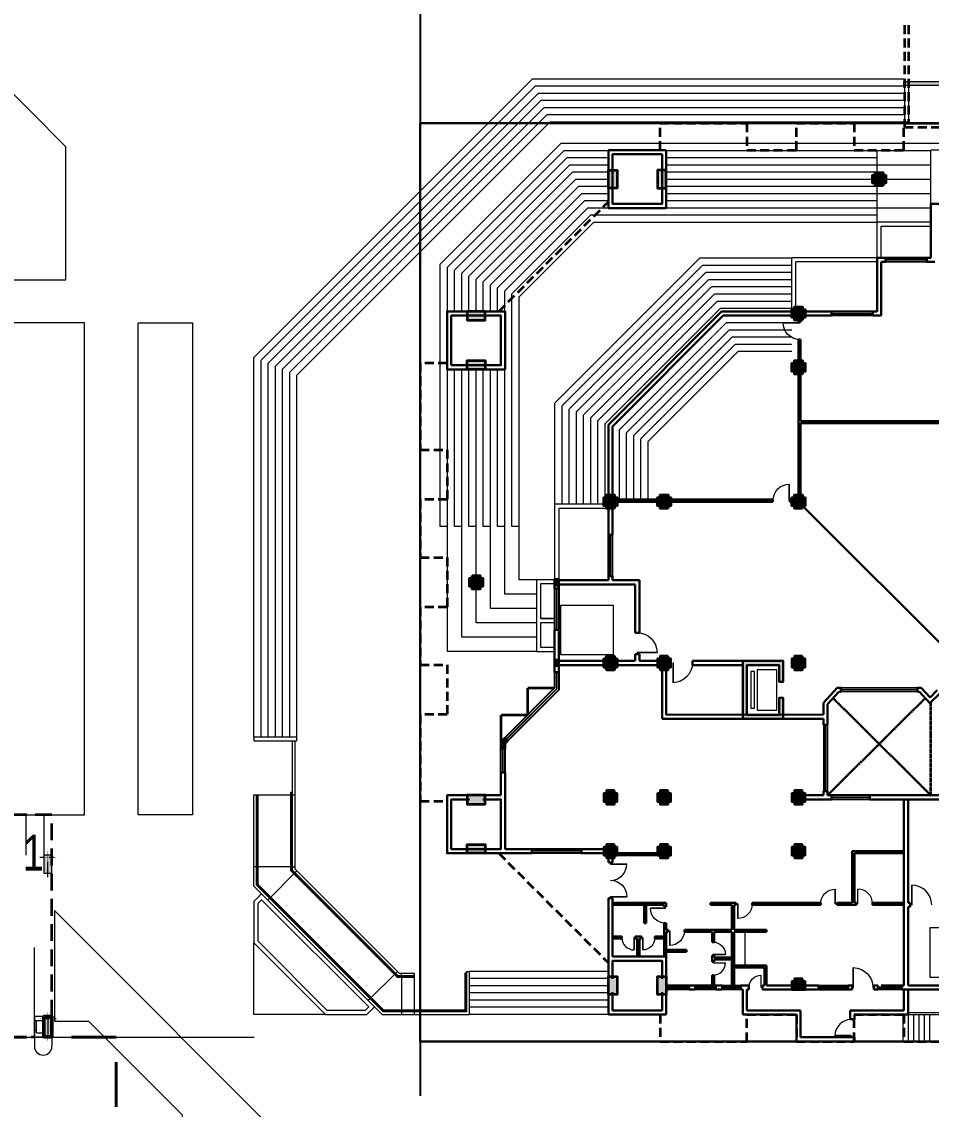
# Model space of a CAD drawing. Header units: inches. Extents: x 5542223 to 12533222, y 497239 to 5189502.
# Drawn here: x 6979341 to 7030110, y 2050837 to 2111526 of the extents above; entities that cross this region are included whole.
import ezdxf

# ---------------------------------------------------------------- set-up
doc = ezdxf.new("R2010")
doc.units = ezdxf.units.IN
doc.header["$MEASUREMENT"] = 0
for name, pattern in [('CENTER2', [1.125, 0.75, -0.125, 0.125, -0.125]), ('DASHDOT', [1, 0.5, -0.25, 0, -0.25]), ('DASHED2', [0.375, 0.25, -0.125]), ('HIDDEN2', [0.1875, 0.125, -0.0625]), ('HIDDENX2', [0.75, 0.5, -0.25])]:
    doc.linetypes.add(name, pattern=pattern)
doc.layers.get('0').update_dxf_attribs({"color": 1})
for name, color, linetype, lineweight in [('Area_parking', 7, 'DASHDOT', 40), ('BlockLib', 7, 'Continuous', 30), ('col-fill', 7, 'Continuous', 9), ('Column', 7, 'Continuous', 35), ('DOOR', 7, 'Continuous', 9), ('ele1', 7, 'DASHED2', 13), ('ELEV', 253, 'Continuous', 25), ('Elevation5', 7, 'Continuous', 25), ('GH phase i', 7, 'Continuous', 9), ('Glass', 251, 'Continuous', 20), ('lift-car', 7, 'Continuous', 18), ('parking', 7, 'Continuous', 13), ('PARKING NO TXT', 7, 'Continuous', 9), ('Phase-I', 253, 'Continuous', 13), ('Projection1', 8, 'HIDDENX2', 35), ('Railling', 7, 'Continuous', 20), ('Ramp', 7, 'Continuous', 13), ('Road', 7, 'Continuous', 15), ('S_COL', 7, 'Continuous', 9), ('S_GRID', 7, 'CENTER2', 9), ('S_Projection', 8, 'HIDDEN2', 35), ('S_WALL', 7, 'Continuous', 15), ('S_WinCill', 7, 'Continuous', 13), ('SchLandscape', 7, 'Continuous', 13), ('sec', 7, 'Continuous', 18), ('STAIR', 253, 'Continuous', 5), ('Stair_Projection', 7, 'HIDDEN2', 18), ('WALL', 7, 'Continuous', 30), ('wall-finish-', 251, 'Continuous', 9)]:
    doc.layers.add(name, color=color, linetype=linetype, lineweight=lineweight)
doc.layers.add('SiteGrid2', color=4, linetype='Continuous')
doc.styles.add('Parking_txt', font='arial.ttf', dxfattribs={"width": 0.75})

# ---------------------------------------------------------------- blocks, each defined once
blk = doc.blocks.new('COL450X1000')
at = {"layer": 'S_COL', "ltscale": 15}
blk.add_hatch(color=256, dxfattribs=at).paths.add_polyline_path([(225, 885), (-225, 885), (-225, -115), (225, -115)])
blk.add_lwpolyline([(225, 885), (-225, 885), (-225, -115), (225, -115)], close=True, dxfattribs=at)
at = {"layer": 'S_GRID', "color": 6, "ltscale": 0.1}
for p, q in [((0, 1115), (0, -345)), ((-455, 0), (455, 0))]:
    blk.add_line(p, q, dxfattribs=at)
blk = doc.blocks.new('Col1130x450')
at = {"layer": 'S_COL', "ltscale": 15}
blk.add_hatch(color=256, dxfattribs=at).paths.add_polyline_path([(-1015, 225), (115, 225), (115, -225), (-1015, -225)])
at = {"layer": 'S_COL', "color": 0, "lineweight": 50, "ltscale": 15}
blk.add_lwpolyline([(-1015, 225), (115, 225), (115, -225), (-1015, -225)], close=True, dxfattribs=at)
at = {"layer": 'S_GRID', "color": 6, "ltscale": 0.1}
for p, q in [((345, 0), (-1245, 0)), ((0, 455), (0, -455))]:
    blk.add_line(p, q, dxfattribs=at)
blk = doc.blocks.new('ACA_SLLS')
at = {"layer": 'S_Projection', "ltscale": 7500}
for p, q in [((42825, 2312), (39750, 2312)), ((42825, -8938), (42825, 2312)), ((16350, -10068), (41850, -10068))]:
    blk.add_line(p, q, dxfattribs=at)
at = {"layer": 'S_WALL', "ltscale": 0.5}
blk.add_line((42825, -8938), (41850, -8938), dxfattribs=at)
at = {"layer": 'S_WALL'}
for p, q in [((41850, -8938), (41850, -9168)), ((42825, -8938), (42825, -9723)), ((42375, -9168), (41850, -9168)), ((42375, -9838), (42375, -9168)), ((41850, -9723), (41850, -10068)), ((41850, -10068), (42825, -10068)), ((41965, -9838), (41965, -9723)), ((41965, -9838), (42375, -9838)), ((42825, -9723), (42825, -10068))]:
    blk.add_line(p, q, dxfattribs=at)
at = {"layer": 'S_WALL', "ltscale": 15}
blk.add_line((41965, -9723), (41850, -9723), dxfattribs=at)
at = {"layer": 'S_WinCill', "ltscale": 15}
for p, q in [((41850, -9168), (41850, -9723)), ((41965, -9723), (41965, -9168)), ((42825, -9168), (42825, -9723))]:
    blk.add_line(p, q, dxfattribs=at)
at = {"layer": 'S_COL', "rotation": 180}
blk.add_blockref('COL450X1000', (42600, -53), dxfattribs=at)
at = {"layer": 'S_COL', "ltscale": 15, "rotation": 90}
blk.add_blockref('Col1130x450', (42600, -9053), dxfattribs=at)
blk = doc.blocks.new('Door')
for p, q in [((0, 0.458), (0, 0.444)), ((0, 0.458), (0.917, 0.458)), ((0, 0.444), (0.917, 0.444))]:
    blk.add_line(p, q)
blk.add_arc((0, 0.458), 0.917, 270, 360)
blk = doc.blocks.new('Doorr')
for p, q in [((0, -0.458), (0, -0.444)), ((0, -0.444), (0.917, -0.444)), ((0, -0.458), (0.917, -0.458))]:
    blk.add_line(p, q)
blk.add_arc((0, -0.458), 0.917, 0, 90)
blk = doc.blocks.new('ACA_LIB')
at = {"layer": 'col-fill', "linetype": 'Continuous', "ltscale": 1.5}
for points in [[(19785, 47115), (20275, 47115), (20275, 46115), (19785, 46115)], [(23015, 47115), (22525, 47115), (22525, 46115), (23015, 46115)], [(11900, 39230), (11900, 38740), (12900, 38740), (12900, 39230)], [(11900, 36000), (11900, 36490), (12900, 36490), (12900, 36000)], [(11900, 12230), (11900, 11740), (12900, 11740), (12900, 12230)], [(11900, 9000), (11900, 9490), (12900, 9490), (12900, 9000)], [(20275, 1115), (19785, 1115), (19785, 2115), (20275, 2115)], [(23015, 1115), (22525, 1115), (22525, 2115), (23015, 2115)]]:
    blk.add_hatch(color=256, dxfattribs=at).paths.add_polyline_path(points)
at = {"layer": 'col-fill', "ltscale": 1.5}
h = blk.add_hatch(color=256, dxfattribs=at)
h.paths.add_polyline_path([(34675, 46240), (35125, 46240), (35125, 46390), (34900, 46615), (34675, 46390)])
h.paths.add_polyline_path([(34525, 46390), (34675, 46390), (34900, 46615), (34675, 46840), (34525, 46840)])
h.paths.add_polyline_path([(34900, 46615), (35125, 46390), (35275, 46390), (35275, 46840), (35125, 46840)])
h.paths.add_polyline_path([(34675, 46840), (34900, 46615), (35125, 46840), (35125, 46990), (34675, 46990)])
h = blk.add_hatch(color=256, dxfattribs=at)
h.paths.add_polyline_path([(30175, 38740), (30625, 38740), (30625, 38890), (30400, 39115), (30175, 38890)])
h.paths.add_polyline_path([(30025, 38890), (30175, 38890), (30400, 39115), (30175, 39340), (30025, 39340)])
h.paths.add_polyline_path([(30400, 39115), (30625, 38890), (30775, 38890), (30775, 39340), (30625, 39340)])
h.paths.add_polyline_path([(30175, 39340), (30400, 39115), (30625, 39340), (30625, 39490), (30175, 39490)])
h = blk.add_hatch(color=256, dxfattribs=at)
h.paths.add_polyline_path([(30175, 35740), (30625, 35740), (30625, 35890), (30400, 36115), (30175, 35890)])
h.paths.add_polyline_path([(30025, 35890), (30175, 35890), (30400, 36115), (30175, 36340), (30025, 36340)])
h.paths.add_polyline_path([(30400, 36115), (30625, 35890), (30775, 35890), (30775, 36340), (30625, 36340)])
h.paths.add_polyline_path([(30175, 36340), (30400, 36115), (30625, 36340), (30625, 36490), (30175, 36490)])
h = blk.add_hatch(color=256, dxfattribs=at)
h.paths.add_polyline_path([(19675, 28240), (20125, 28240), (20125, 28390), (19900, 28615), (19675, 28390)])
h.paths.add_polyline_path([(19525, 28390), (19675, 28390), (19900, 28615), (19675, 28840), (19525, 28840)])
h.paths.add_polyline_path([(19900, 28615), (20125, 28390), (20275, 28390), (20275, 28840), (20125, 28840)])
h.paths.add_polyline_path([(19675, 28840), (19900, 28615), (20125, 28840), (20125, 28990), (19675, 28990)])
h = blk.add_hatch(color=256, dxfattribs=at)
h.paths.add_polyline_path([(22675, 28240), (23125, 28240), (23125, 28390), (22900, 28615), (22675, 28390)])
h.paths.add_polyline_path([(22525, 28390), (22675, 28390), (22900, 28615), (22675, 28840), (22525, 28840)])
h.paths.add_polyline_path([(22900, 28615), (23125, 28390), (23275, 28390), (23275, 28840), (23125, 28840)])
h.paths.add_polyline_path([(22675, 28840), (22900, 28615), (23125, 28840), (23125, 28990), (22675, 28990)])
h = blk.add_hatch(color=256, dxfattribs=at)
h.paths.add_polyline_path([(30175, 28240), (30625, 28240), (30625, 28390), (30400, 28615), (30175, 28390)])
h.paths.add_polyline_path([(30025, 28390), (30175, 28390), (30400, 28615), (30175, 28840), (30025, 28840)])
h.paths.add_polyline_path([(30400, 28615), (30625, 28390), (30775, 28390), (30775, 28840), (30625, 28840)])
h.paths.add_polyline_path([(30175, 28840), (30400, 28615), (30625, 28840), (30625, 28990), (30175, 28990)])
h = blk.add_hatch(color=256, dxfattribs=at)
h.paths.add_polyline_path([(12175, 24490), (12625, 24490), (12625, 24340), (12400, 24115), (12175, 24340)])
h.paths.add_polyline_path([(12025, 24340), (12175, 24340), (12400, 24115), (12175, 23890), (12025, 23890)])
h.paths.add_polyline_path([(12400, 24115), (12625, 24340), (12775, 24340), (12775, 23890), (12625, 23890)])
h.paths.add_polyline_path([(12175, 23890), (12400, 24115), (12625, 23890), (12625, 23740), (12175, 23740)])
for points in [[(16785, 23965), (17015, 23965), (17015, 24265), (16785, 24265)], [(16785, 19465), (17015, 19465), (17015, 19765), (16785, 19765)], [(13785, 14965), (14015, 14965), (14015, 15265), (13785, 15265)], [(30625, 1840), (30625, 1990), (30175, 1990), (30175, 1840), (30025, 1840), (30025, 1390), (30775, 1390), (30775, 1840)]]:
    blk.add_hatch(color=256, dxfattribs=at).paths.add_polyline_path(points)
h = blk.add_hatch(color=256, dxfattribs=at)
h.paths.add_polyline_path([(19675, 19990), (20125, 19990), (20125, 19840), (19900, 19615), (19675, 19840)])
h.paths.add_polyline_path([(19525, 19840), (19675, 19840), (19900, 19615), (19675, 19390), (19525, 19390)])
h.paths.add_polyline_path([(19900, 19615), (20125, 19840), (20275, 19840), (20275, 19390), (20125, 19390)])
h.paths.add_polyline_path([(19675, 19390), (19900, 19615), (20125, 19390), (20125, 19240), (19675, 19240)])
h = blk.add_hatch(color=256, dxfattribs=at)
h.paths.add_polyline_path([(20125, 19990), (19675, 19990), (19675, 19840), (19900, 19615), (20125, 19840)])
h.paths.add_polyline_path([(20275, 19840), (20125, 19840), (19900, 19615), (20125, 19390), (20275, 19390)])
h.paths.add_polyline_path([(19900, 19615), (19675, 19840), (19525, 19840), (19525, 19390), (19675, 19390)])
h.paths.add_polyline_path([(20125, 19390), (19900, 19615), (19675, 19390), (19675, 19240), (20125, 19240)])
h = blk.add_hatch(color=256, dxfattribs=at)
h.paths.add_polyline_path([(22675, 19990), (23125, 19990), (23125, 19840), (22900, 19615), (22675, 19840)])
h.paths.add_polyline_path([(22525, 19840), (22675, 19840), (22900, 19615), (22675, 19390), (22525, 19390)])
h.paths.add_polyline_path([(22900, 19615), (23125, 19840), (23275, 19840), (23275, 19390), (23125, 19390)])
h.paths.add_polyline_path([(22675, 19390), (22900, 19615), (23125, 19390), (23125, 19240), (22675, 19240)])
h = blk.add_hatch(color=256, dxfattribs=at)
h.paths.add_polyline_path([(30175, 19990), (30625, 19990), (30625, 19840), (30400, 19615), (30175, 19840)])
h.paths.add_polyline_path([(30025, 19840), (30175, 19840), (30400, 19615), (30175, 19390), (30025, 19390)])
h.paths.add_polyline_path([(30400, 19615), (30625, 19840), (30775, 19840), (30775, 19390), (30625, 19390)])
h.paths.add_polyline_path([(30175, 19390), (30400, 19615), (30625, 19390), (30625, 19240), (30175, 19240)])
h = blk.add_hatch(color=256, dxfattribs=at)
h.paths.add_polyline_path([(19675, 12490), (20125, 12490), (20125, 12340), (19900, 12115), (19675, 12340)])
h.paths.add_polyline_path([(19525, 12340), (19675, 12340), (19900, 12115), (19675, 11890), (19525, 11890)])
h.paths.add_polyline_path([(19900, 12115), (20125, 12340), (20275, 12340), (20275, 11890), (20125, 11890)])
h.paths.add_polyline_path([(19675, 11890), (19900, 12115), (20125, 11890), (20125, 11740), (19675, 11740)])
h = blk.add_hatch(color=256, dxfattribs=at)
h.paths.add_polyline_path([(22675, 12490), (23125, 12490), (23125, 12340), (22900, 12115), (22675, 12340)])
h.paths.add_polyline_path([(22525, 12340), (22675, 12340), (22900, 12115), (22675, 11890), (22525, 11890)])
h.paths.add_polyline_path([(22900, 12115), (23125, 12340), (23275, 12340), (23275, 11890), (23125, 11890)])
h.paths.add_polyline_path([(22675, 11890), (22900, 12115), (23125, 11890), (23125, 11740), (22675, 11740)])
h = blk.add_hatch(color=256, dxfattribs=at)
h.paths.add_polyline_path([(30175, 12490), (30625, 12490), (30625, 12340), (30400, 12115), (30175, 12340)])
h.paths.add_polyline_path([(30025, 12340), (30175, 12340), (30400, 12115), (30175, 11890), (30025, 11890)])
h.paths.add_polyline_path([(30400, 12115), (30625, 12340), (30775, 12340), (30775, 11890), (30625, 11890)])
h.paths.add_polyline_path([(30175, 11890), (30400, 12115), (30625, 11890), (30625, 11740), (30175, 11740)])
h = blk.add_hatch(color=256, dxfattribs=at)
h.paths.add_polyline_path([(19675, 9490), (20125, 9490), (20125, 9340), (19900, 9115), (19675, 9340)])
h.paths.add_polyline_path([(19525, 9340), (19675, 9340), (19900, 9115), (19675, 8890), (19525, 8890)])
h.paths.add_polyline_path([(19900, 9115), (20125, 9340), (20275, 9340), (20275, 8890), (20125, 8890)])
h.paths.add_polyline_path([(19675, 8890), (19900, 9115), (20125, 8890), (20125, 8740), (19675, 8740)])
h = blk.add_hatch(color=256, dxfattribs=at)
h.paths.add_polyline_path([(22675, 9490), (23125, 9490), (23125, 9340), (22900, 9115), (22675, 9340)])
h.paths.add_polyline_path([(22525, 9340), (22675, 9340), (22900, 9115), (22675, 8890), (22525, 8890)])
h.paths.add_polyline_path([(22900, 9115), (23125, 9340), (23275, 9340), (23275, 8890), (23125, 8890)])
h.paths.add_polyline_path([(22675, 8890), (22900, 9115), (23125, 8890), (23125, 8740), (22675, 8740)])
h = blk.add_hatch(color=256, dxfattribs=at)
h.paths.add_polyline_path([(30175, 9490), (30625, 9490), (30625, 9340), (30400, 9115), (30175, 9340)])
h.paths.add_polyline_path([(30025, 9340), (30175, 9340), (30400, 9115), (30175, 8890), (30025, 8890)])
h.paths.add_polyline_path([(30400, 9115), (30625, 9340), (30775, 9340), (30775, 8890), (30625, 8890)])
h.paths.add_polyline_path([(30175, 8890), (30400, 9115), (30625, 8890), (30625, 8740), (30175, 8740)])
at = {"layer": 'Column', "ltscale": 1.5}
h = blk.add_hatch(color=256, dxfattribs=at)
h.paths.add_polyline_path([(29551, 19615), (27406, 19615), (27406, 16500), (27969, 16500), (29551, 16500), (29551, 17665), (29321, 17665), (29321, 16730), (27521, 16730), (27521, 19500), (29321, 19500), (29321, 18565), (29551, 18565)])
h.paths.add_polyline_path([(29551, 19730), (27406, 19730), (27406, 19615), (29551, 19615)])
h.paths.add_polyline_path([(27406, 19615), (27291, 19615), (27291, 16500), (27406, 16500)])
h.paths.add_polyline_path([(27406, 19730), (27291, 19730), (27291, 19615), (27406, 19615)])
at = {"layer": 'GH phase i'}
blk.add_hatch(color=256, dxfattribs=at).paths.add_polyline_path([(36285, 52060), (38865, 52060), (38865, 51838), (36285, 51838)])
at = {"layer": 'Column', "ltscale": 1.5}
for p, q in [((35125, 46390), (34675, 46840)), ((35125, 46840), (34675, 46390))]:
    blk.add_line(p, q, dxfattribs=at)
at = {"layer": 'Column', "linetype": 'Continuous', "ltscale": 1.5}
for points in [[(19785, 47115), (20275, 47115), (20275, 46115), (19785, 46115), (19785, 47115), (19785, 47115)], [(23015, 47115), (22525, 47115), (22525, 46115), (23015, 46115), (23015, 47115), (23015, 47115)], [(11900, 39230), (11900, 38740), (12900, 38740), (12900, 39230), (11900, 39230), (11900, 39230)], [(11900, 36000), (11900, 36490), (12900, 36490), (12900, 36000), (11900, 36000), (11900, 36000)], [(11900, 12230), (11900, 11740), (12900, 11740), (12900, 12230), (11900, 12230), (11900, 12230)], [(11900, 9000), (11900, 9490), (12900, 9490), (12900, 9000), (11900, 9000), (11900, 9000)], [(20275, 1115), (19785, 1115), (19785, 2115), (20275, 2115), (20275, 1115), (20275, 1115)], [(23015, 1115), (22525, 1115), (22525, 2115), (23015, 2115), (23015, 1115), (23015, 1115)]]:
    blk.add_lwpolyline(points, dxfattribs=at)
at = {"layer": 'Column', "ltscale": 1.5}
for points in [[(35125, 46240), (34675, 46240), (34675, 46390), (34525, 46390), (34525, 46840), (34675, 46840), (34675, 46990), (35125, 46990), (35125, 46840), (35275, 46840), (35275, 46390), (35125, 46390), (35125, 46240)], [(30625, 38740), (30175, 38740), (30175, 38890), (30025, 38890), (30025, 39340), (30175, 39340), (30175, 39490), (30625, 39490), (30625, 39340), (30775, 39340), (30775, 38890), (30625, 38890), (30625, 38740)], [(30625, 38740), (30175, 38740), (30175, 38890), (30025, 38890), (30025, 39340), (30175, 39340), (30175, 39490), (30625, 39490), (30625, 39340), (30775, 39340), (30775, 38890), (30625, 38890), (30625, 38740)], [(30625, 35740), (30175, 35740), (30175, 35890), (30025, 35890), (30025, 36340), (30175, 36340), (30175, 36490), (30625, 36490), (30625, 36340), (30775, 36340), (30775, 35890), (30625, 35890), (30625, 35740)], [(30625, 35740), (30175, 35740), (30175, 35890), (30025, 35890), (30025, 36340), (30175, 36340), (30175, 36490), (30625, 36490), (30625, 36340), (30775, 36340), (30775, 35890), (30625, 35890), (30625, 35740)], [(20125, 28240), (19675, 28240), (19675, 28390), (19525, 28390), (19525, 28840), (19675, 28840), (19675, 28990), (20125, 28990), (20125, 28840), (20275, 28840), (20275, 28390), (20125, 28390), (20125, 28240)], [(23125, 28240), (22675, 28240), (22675, 28390), (22525, 28390), (22525, 28840), (22675, 28840), (22675, 28990), (23125, 28990), (23125, 28840), (23275, 28840), (23275, 28390), (23125, 28390), (23125, 28240)], [(30625, 28240), (30175, 28240), (30175, 28390), (30025, 28390), (30025, 28840), (30175, 28840), (30175, 28990), (30625, 28990), (30625, 28840), (30775, 28840), (30775, 28390), (30625, 28390), (30625, 28240)], [(30625, 28240), (30175, 28240), (30175, 28390), (30025, 28390), (30025, 28840), (30175, 28840), (30175, 28990), (30625, 28990), (30625, 28840), (30775, 28840), (30775, 28390), (30625, 28390), (30625, 28240)], [(12175, 24490), (12625, 24490), (12625, 24340), (12775, 24340), (12775, 23890), (12625, 23890), (12625, 23740), (12175, 23740), (12175, 23890), (12025, 23890), (12025, 24340), (12175, 24340), (12175, 24490)], [(20125, 19990), (19675, 19990), (19675, 19840), (19525, 19840), (19525, 19390), (19675, 19390), (19675, 19240), (20125, 19240), (20125, 19390), (20275, 19390), (20275, 19840), (20125, 19840), (20125, 19990)], [(19675, 19990), (20125, 19990), (20125, 19840), (20275, 19840), (20275, 19390), (20125, 19390), (20125, 19240), (19675, 19240), (19675, 19390), (19525, 19390), (19525, 19840), (19675, 19840), (19675, 19990)], [(23125, 19990), (22675, 19990), (22675, 19840), (22525, 19840), (22525, 19390), (22675, 19390), (22675, 19240), (23125, 19240), (23125, 19390), (23275, 19390), (23275, 19840), (23125, 19840), (23125, 19990)], [(30625, 19990), (30175, 19990), (30175, 19840), (30025, 19840), (30025, 19390), (30175, 19390), (30175, 19240), (30625, 19240), (30625, 19390), (30775, 19390), (30775, 19840), (30625, 19840), (30625, 19990)], [(30625, 19990), (30175, 19990), (30175, 19840), (30025, 19840), (30025, 19390), (30175, 19390), (30175, 19240), (30625, 19240), (30625, 19390), (30775, 19390), (30775, 19840), (30625, 19840), (30625, 19990)], [(20125, 12490), (19675, 12490), (19675, 12340), (19525, 12340), (19525, 11890), (19675, 11890), (19675, 11740), (20125, 11740), (20125, 11890), (20275, 11890), (20275, 12340), (20125, 12340), (20125, 12490)], [(23125, 12490), (22675, 12490), (22675, 12340), (22525, 12340), (22525, 11890), (22675, 11890), (22675, 11740), (23125, 11740), (23125, 11890), (23275, 11890), (23275, 12340), (23125, 12340), (23125, 12490)], [(30625, 12490), (30175, 12490), (30175, 12340), (30025, 12340), (30025, 11890), (30175, 11890), (30175, 11740), (30625, 11740), (30625, 11890), (30775, 11890), (30775, 12340), (30625, 12340), (30625, 12490)], [(30625, 12490), (30175, 12490), (30175, 12340), (30025, 12340), (30025, 11890), (30175, 11890), (30175, 11740), (30625, 11740), (30625, 11890), (30775, 11890), (30775, 12340), (30625, 12340), (30625, 12490)], [(20125, 9490), (19675, 9490), (19675, 9340), (19525, 9340), (19525, 8890), (19675, 8890), (19675, 8740), (20125, 8740), (20125, 8890), (20275, 8890), (20275, 9340), (20125, 9340), (20125, 9490)], [(23125, 9490), (22675, 9490), (22675, 9340), (22525, 9340), (22525, 8890), (22675, 8890), (22675, 8740), (23125, 8740), (23125, 8890), (23275, 8890), (23275, 9340), (23125, 9340), (23125, 9490)], [(30625, 9490), (30175, 9490), (30175, 9340), (30025, 9340), (30025, 8890), (30175, 8890), (30175, 8740), (30625, 8740), (30625, 8890), (30775, 8890), (30775, 9340), (30625, 9340), (30625, 9490)], [(30625, 9490), (30175, 9490), (30175, 9340), (30025, 9340), (30025, 8890), (30175, 8890), (30175, 8740), (30625, 8740), (30625, 8890), (30775, 8890), (30775, 9340), (30625, 9340), (30625, 9490)], [(30025, 1390), (30775, 1390), (30775, 1840), (30625, 1840), (30625, 1990), (30175, 1990), (30175, 1840), (30025, 1840), (30025, 1390)]]:
    blk.add_lwpolyline(points, dxfattribs=at)
for points in [[(16785, 23965), (17015, 23965), (17015, 24265), (16785, 24265)], [(16785, 19465), (17015, 19465), (17015, 19765), (16785, 19765)], [(13785, 14965), (14015, 14965), (14015, 15265), (13785, 15265)]]:
    blk.add_lwpolyline(points, close=True, dxfattribs=at)
at = {"layer": 'ele1', "linetype": 'Continuous', "extrusion": (-2.23152e-36, -4.32341e-36, -1)}
blk.add_line((27400, 4626), (27400, 2746), dxfattribs=at)
at = {"layer": 'ELEV', "linetype": 'Continuous', "lineweight": 0, "ltscale": 1.5}
for p, q in [((37035, 18230), (32765, 18230)), ((37035, 18000), (32765, 18000))]:
    blk.add_line(p, q, dxfattribs=at)
at = {"layer": 'ELEV', "ltscale": 1.5}
for p, q in [((24285, 1390), (23129, 1390)), ((25786, 1390), (24630, 1390)), ((26130, 1620), (27170, 1620)), ((27170, 1390), (26130, 1390)), ((31520, 1620), (33170, 1620))]:
    blk.add_line(p, q, dxfattribs=at)
at = {"layer": 'Elevation5', "ltscale": 1.5}
for p, q in [((37555, 42230), (35245, 42230)), ((37555, 42000), (35245, 42000)), ((34555, 39230), (32245, 39230)), ((34555, 39000), (32245, 39000)), ((19785, 24460), (19785, 26770)), ((20015, 24460), (20015, 26770)), ((16785, 23770), (16785, 21460)), ((17015, 23770), (17015, 21460)), ((16785, 19100), (16785, 18219)), ((17015, 19100), (17015, 18124)), ((16785, 18219), (14004, 15438)), ((17015, 18124), (14167, 15276)), ((32015, 12460), (32015, 16155)), ((13785, 13500), (13785, 14850)), ((14015, 13500), (14015, 14850)), ((34370, 12230), (32245, 12230)), ((34370, 12230), (32245, 12230)), ((34370, 12000), (32245, 12000)), ((34370, 12000), (32245, 12000)), ((18285, 9230), (15515, 9230)), ((18285, 9000), (15515, 9000)), ((31520, 1390), (33170, 1390)), ((36170, 1390), (34715, 1390)), ((36170, 1620), (35013, 1620))]:
    blk.add_line(p, q, dxfattribs=at)
at = {"layer": 'GH phase i'}
blk.add_lwpolyline([(36285, 52060), (38865, 52060), (38865, 51838), (36285, 51838)], close=True, dxfattribs=at)
at = {"layer": 'Glass', "ltscale": 1.5}
for p, q in [((37555, 42125), (35245, 42125)), ((37555, 42105), (35245, 42105)), ((34555, 39125), (32245, 39125)), ((34555, 39105), (32245, 39105)), ((19890, 24460), (19890, 26770)), ((19910, 24460), (19910, 26770)), ((16890, 23770), (16890, 21460)), ((16910, 23770), (16910, 21460)), ((16890, 19100), (16890, 18175)), ((16910, 19100), (16910, 18167)), ((16890, 18175), (14079, 15364)), ((16910, 18167), (14093, 15350)), ((37035, 18138), (32765, 18138)), ((37035, 18092), (32765, 18092)), ((31890, 12460), (31890, 16155)), ((31910, 12460), (31910, 16155)), ((13890, 13500), (13890, 14850)), ((13910, 13500), (13910, 14850)), ((34370, 12125), (32245, 12125)), ((34370, 12125), (32245, 12125)), ((34370, 12105), (32245, 12105)), ((34370, 12105), (32245, 12105)), ((18285, 9125), (15515, 9125)), ((18285, 9105), (15515, 9105)), ((36170, 1515), (34830, 1515)), ((36170, 1495), (34830, 1495))]:
    blk.add_line(p, q, dxfattribs=at)
at = {"layer": 'Glass', "linetype": 'HIDDENX2', "ltscale": 1.5}
for p, q in [((23129, 1515), (24285, 1515)), ((23129, 1495), (24285, 1495)), ((24630, 1515), (25785, 1515)), ((24630, 1495), (25785, 1495)), ((26130, 1515), (27170, 1515)), ((26130, 1495), (27170, 1495)), ((31520, 1515), (33170, 1515)), ((31520, 1495), (33170, 1495))]:
    blk.add_line(p, q, dxfattribs=at)
at = {"layer": 'lift-car', "ltscale": 0.6}
blk.add_lwpolyline([(27745, 19135), (27745, 17085), (27945, 17085), (27945, 19135)], close=True, dxfattribs=at)
blk.add_lwpolyline([(29195, 16980), (29195, 19240), (28095, 19240), (28095, 16980), (29195, 16980)], dxfattribs=at)
at = {"layer": 'Projection1', "ltscale": 1000}
for p, q in [((36305, 55215), (36305, 49508)), ((36535, 55215), (36535, 49738)), ((36305, 49508), (44455, 49508)), ((36535, 49738), (44685, 49738)), ((13667, 39230), (19785, 45348)), ((13667, 9000), (19785, 2882))]:
    blk.add_line(p, q, dxfattribs=at)
at = {"layer": 'Projection1', "ltscale": 1.5}
for p, q in [((15285, 16730), (15285, 18230)), ((15296, 18230), (16785, 18230)), ((13792, 15265), (13796, 16730)), ((13796, 16730), (15285, 16730))]:
    blk.add_line(p, q, dxfattribs=at)
at = {"layer": 'Projection1', "ltscale": 3}
for p, q in [((37471, 17650), (32015, 12230)), ((32329, 17650), (37785, 12234)), ((37785, 12234), (37785, 17418))]:
    blk.add_line(p, q, dxfattribs=at)
at = {"layer": 'Projection1', "ltscale": 1000}
for points in [[(22670, 48230), (22670, 49730), (27510, 49730), (27510, 48230), (30280, 48230), (30280, 49730), (33510, 49730), (33510, 48230), (36280, 48230), (36280, 49730), (39510, 49730), (39510, 48230), (42280, 48230), (42280, 49730), (47120, 49730), (47120, 48230)], [(10785, 36345), (9285, 36345), (9285, 31505), (10785, 31505), (10785, 28735), (9285, 28735), (9285, 25505), (10785, 25505), (10785, 22735), (9285, 22735), (9285, 19505), (10785, 19505), (10785, 16735), (9285, 16735), (9285, 11895), (10785, 11895)], [(22670, 0), (22670, -1500), (27510, -1500), (27510, 0), (30280, 0), (30280, -1500), (33510, -1500), (33510, 0), (36280, 0), (36280, -1500), (39510, -1500), (39510, 0), (42280, 0), (42280, -1500), (47120, -1500), (47120, 0)]]:
    blk.add_lwpolyline(points, dxfattribs=at)
at = {"layer": 'Railling', "ltscale": 1.5}
for p, q in [((37785, 45230), (37785, 48230)), ((40785, 48230), (37785, 48230)), ((30025, 39230), (30025, 42230)), ((34785, 42230), (30025, 42230)), ((30255, 39230), (30255, 42000)), ((34785, 42000), (30255, 42000)), ((19675, 28470), (16785, 28470)), ((16785, 28470), (16785, 24077)), ((19675, 28240), (17015, 28240)), ((17015, 28240), (17015, 24077)), ((15770, 24265), (16785, 24265)), ((15770, 20262), (16785, 20262))]:
    blk.add_line(p, q, dxfattribs=at)
at = {"layer": 'Railling', "ltscale": 0.6}
blk.add_line((15770, 24262), (15770, 20262), dxfattribs=at)
at = {"layer": 'Railling', "linetype": 'Continuous', "lineweight": 0, "ltscale": 1.5}
blk.add_line((31785, 16155), (31785, 12460), dxfattribs=at)
at = {"layer": 'Railling', "ltscale": 0.6}
for points in [[(16796, 24037), (16000, 24037), (16000, 22092), (16785, 22092)], [(16785, 21862), (16000, 21862), (16000, 20492), (16785, 20492)]]:
    blk.add_lwpolyline(points, dxfattribs=at)
at = {"layer": 'Ramp', "color": 8, "ltscale": 0.1}
for p, q in [((0, 15495), (0, 15264)), ((0, 15495), (2400, 15495)), ((0, 15264), (2400, 15264)), ((2300, 8106), (2300, 15264)), ((2400, 15264), (2400, 15495)), ((0, 7154), (0, 12264)), ((0, 12264), (150, 12264)), ((150, 12264), (2060, 12264)), ((2060, 12414), (2110, 12414)), ((2110, 12264), (2150, 12264)), ((2150, 12264), (2300, 12264)), ((150, 8244), (0, 8244)), ((190, 8244), (150, 8244)), ((2060, 8244), (240, 8244)), ((2150, 8244), (2110, 8244)), ((2150, 8244), (2300, 8244)), ((2291, 7903), (2263, 7875)), ((2291, 7903), (2397, 8009)), ((8106, 2300), (2300, 8106)), ((2228, 7839), (941, 6552)), ((7154, 0), (0, 7154)), ((877, 6489), (771, 6383)), ((905, 6517), (877, 6489)), ((7839, 2228), (6552, 941)), ((7903, 2291), (7875, 2263)), ((7903, 2291), (8009, 2397)), ((8106, 2300), (8944, 2300)), ((8244, 2150), (8244, 2300)), ((8244, 2150), (8244, 2110)), ((8244, 2060), (8244, 240)), ((8944, 2300), (8944, 2150)), ((8944, 2150), (8944, 240)), ((11829, 2300), (11779, 2300)), ((11869, 2400), (12019, 2400)), ((12019, 2400), (12019, 0)), ((6489, 877), (6383, 771)), ((6517, 905), (6489, 877)), ((7154, 0), (12019, 0)), ((8244, 190), (8244, 150)), ((8244, 150), (8244, 0)), ((8944, 190), (8944, 150)), ((8944, 150), (8944, 0))]:
    blk.add_line(p, q, dxfattribs=at)
for points in [[(8944, 2150), (8044, 2150), (2150, 8044), (2150, 15264)], [(11869, 2400), (11869, 150), (7216, 150), (150, 7216), (150, 12264)], [(11829, 2300), (11829, 190), (7232, 190), (190, 7232), (190, 12264)], [(11779, 2300), (11779, 240), (7253, 240), (240, 7253), (240, 12264)], [(8944, 2060), (8007, 2060), (2060, 8007), (2060, 12414)], [(8944, 2110), (8028, 2110), (2110, 8028), (2110, 12414)]]:
    blk.add_lwpolyline(points, dxfattribs=at)
at = {"layer": 'sec', "lineweight": 0, "ltscale": 1.5}
for p, q in [((36215, 0), (36215, -1500)), ((36510, 115), (39400, 115)), ((36510, 0), (39515, 0)), ((36515, 0), (36515, -1500)), ((36815, 0), (36815, -1500)), ((37115, 0), (37115, -1500)), ((37415, 0), (37415, -1500)), ((37715, 0), (37715, -1500)), ((33515, -1500), (38015, -1500))]:
    blk.add_line(p, q, dxfattribs=at)
at = {"layer": 'STAIR', "ltscale": 0.6}
for p, q in [((0, 36671), (15544, 52215)), ((15544, 52215), (36305, 52215)), ((36305, 52215), (36305, 49815)), ((400, 36505), (15710, 51815)), ((15710, 51815), (36305, 51815)), ((36535, 51838), (36535, 49815)), ((800, 36340), (15875, 51415)), ((1200, 36174), (16041, 51015)), ((15875, 51415), (36305, 51415)), ((16041, 51015), (36305, 51015)), ((1600, 36008), (16207, 50615)), ((16207, 50615), (36305, 50615)), ((2000, 35843), (16372, 50215)), ((2400, 35677), (16538, 49815)), ((16372, 50215), (36305, 50215)), ((16538, 49815), (36305, 49815)), ((36305, 49815), (36535, 49815)), ((0, 15495), (0, 36671)), ((400, 15495), (400, 36505)), ((800, 15495), (800, 36340)), ((1200, 15495), (1200, 36174)), ((1600, 15495), (1600, 36008)), ((2000, 15495), (2000, 35843)), ((2400, 15495), (2400, 35677))]:
    blk.add_line(p, q, dxfattribs=at)
at = {"layer": 'STAIR', "ltscale": 1.5}
for p, q in [((34785, 44230), (34785, 48215)), ((10800, 27230), (10400, 27230)), ((11600, 27230), (11200, 27230)), ((12400, 27230), (12000, 27230)), ((13200, 27230), (12800, 27230)), ((14000, 27230), (13600, 27230)), ((14800, 27230), (14400, 27230))]:
    blk.add_line(p, q, dxfattribs=at)
at = {"layer": 'STAIR', "color": 8, "ltscale": 0.6}
for p, q in [((19785, 2400), (12019, 2400)), ((19785, 2000), (12019, 2000)), ((19785, 1600), (12019, 1600)), ((19785, 1200), (12019, 1200)), ((19785, 800), (12019, 800)), ((19785, 400), (12019, 400)), ((19785, 0), (12019, 0))]:
    blk.add_line(p, q, dxfattribs=at)
at = {"layer": 'STAIR', "ltscale": 0.6}
for points in [[(10400, 39230), (10400, 41870), (17145, 48615), (23015, 48615)], [(23015, 48615), (40785, 48615)], [(10800, 39230), (10800, 41704), (17311, 48215), (19785, 48215)], [(23015, 48215), (37785, 48215)], [(11200, 39230), (11200, 41539), (17476, 47815), (19785, 47815)], [(11600, 39230), (11600, 41373), (17642, 47415), (19785, 47415)], [(23015, 47815), (34785, 47815)], [(23015, 47415), (37785, 47415)], [(12000, 39230), (12000, 41207), (17808, 47015), (19785, 47015)], [(23015, 47015), (34785, 47015)], [(12400, 39230), (12400, 41042), (17973, 46615), (19785, 46615)], [(12800, 39230), (12800, 40876), (18139, 46215), (19785, 46215)], [(23015, 46615), (37785, 46615)], [(23015, 46215), (34785, 46215)], [(13200, 39230), (13200, 40710), (18305, 45815), (19785, 45815)], [(23015, 45815), (37785, 45815)], [(13600, 39230), (13600, 40544), (18471, 45415), (19785, 45415)], [(14000, 39230), (14000, 40379), (18636, 45015), (19785, 45015)], [(23015, 45415), (34785, 45415)], [(23015, 45015), (37785, 45015)], [(14400, 27230), (14400, 40213), (18802, 44615), (34785, 44615)], [(15770, 24262), (14800, 24262), (14800, 40047), (18968, 44215), (34785, 44215)], [(34785, 42230), (34785, 44230), (37785, 44230)], [(35015, 42230), (35015, 44000), (37785, 44000)], [(10400, 27230), (10400, 39230)], [(15770, 20262), (10800, 20262), (10800, 36000)], [(11200, 27230), (11200, 36000)], [(15770, 21062), (11600, 21062), (11600, 36000)], [(12000, 27230), (12000, 36000)], [(15770, 21862), (12400, 21862), (12400, 36000)], [(12800, 27230), (12800, 36000)], [(15770, 22662), (13200, 22662), (13200, 36000)], [(13600, 27230), (13600, 36000)], [(15770, 23462), (14000, 23462), (14000, 36000)], [(16785, 22092), (16000, 22092)]]:
    blk.add_lwpolyline(points, dxfattribs=at)
at = {"layer": 'Stair_Projection', "ltscale": 15}
for points in [[(16800, 28470), (16800, 34128), (24887, 42215), (30025, 42215)], [(17200, 28470), (17200, 33963), (25052, 41815), (30025, 41815)], [(17600, 28470), (17600, 33797), (25218, 41415), (30025, 41415)], [(18000, 28470), (18000, 33631), (25384, 41015), (30025, 41015)], [(18400, 28470), (18400, 33466), (25549, 40615), (30025, 40615)], [(18800, 28470), (18800, 33300), (25715, 40215), (30025, 40215)], [(19200, 28470), (19200, 33134), (25881, 39815), (30025, 39815)], [(19600, 28840), (19600, 32969), (26046, 39415), (30175, 39415)], [(20000, 28840), (20000, 32803), (26212, 39015), (30175, 39015)], [(20400, 28730), (20400, 32637), (26378, 38615), (30025, 38615)], [(20800, 28730), (20800, 32471), (26544, 38215), (30025, 38215)], [(21200, 28730), (21200, 32306), (26709, 37815), (30025, 37815)], [(21600, 28730), (21600, 32140), (26875, 37415), (30025, 37415)], [(22000, 28730), (22000, 31974), (27041, 37015), (30025, 37015)]]:
    blk.add_lwpolyline(points, dxfattribs=at)
at = {"layer": 'WALL', "ltscale": 1.5}
for p, q in [((37785, 45230), (37785, 42230)), ((38245, 45230), (37785, 45230)), ((34785, 42230), (34786, 39230)), ((35245, 42230), (34785, 42230)), ((35015, 42000), (35016, 39000)), ((35245, 42000), (35015, 42000)), ((35245, 42000), (35245, 42230)), ((37785, 42230), (37555, 42230)), ((37555, 42230), (37555, 42000)), ((38015, 42000), (37555, 42000)), ((19785, 32913), (26102, 39230)), ((20015, 32818), (26197, 39000)), ((32245, 39230), (26102, 39230)), ((32245, 39000), (26197, 39000)), ((32245, 39000), (32245, 39230)), ((34785, 39230), (34555, 39230)), ((34555, 39230), (34555, 39000)), ((35016, 39000), (34555, 39000)), ((30400, 38625), (30400, 38740)), ((30400, 38625), (30515, 38625)), ((30515, 38625), (30515, 38740)), ((30400, 37670), (30400, 36340)), ((30400, 37670), (30515, 37670)), ((30515, 37670), (30515, 36490)), ((30660, 37615), (30660, 37615)), ((30515, 36115), (30515, 36000)), ((30400, 28730), (30400, 35759)), ((30400, 35758), (30515, 35758)), ((30515, 35758), (30515, 33115)), ((19785, 32913), (19785, 28990)), ((20015, 32818), (20015, 28730)), ((30515, 33115), (39285, 33115)), ((30515, 28615), (30515, 33000)), ((30515, 33000), (39285, 33000)), ((19785, 26770), (19785, 28840)), ((22525, 28730), (20015, 28730)), ((22525, 28615), (20015, 28615)), ((21400, 28725), (21400, 28725)), ((23125, 28730), (28964, 28730)), ((23275, 28615), (28964, 28615)), ((28964, 28730), (28964, 28615)), ((29910, 28730), (29910, 28615)), ((29910, 28730), (30025, 28730)), ((29910, 28615), (30025, 28615)), ((30285, 28730), (30285, 28615)), ((30285, 28730), (30400, 28730)), ((30285, 28615), (30515, 28615)), ((20015, 26770), (20015, 28246)), ((20015, 26770), (19785, 26770)), ((19785, 24230), (19785, 24460)), ((19785, 24460), (20015, 24460)), ((20015, 24230), (20015, 24460)), ((16785, 24230), (19785, 24230)), ((16785, 24230), (16785, 23770)), ((17015, 23770), (16785, 23770)), ((17015, 24000), (21285, 24000)), ((17015, 24000), (17015, 23770)), ((20015, 24230), (21515, 24230)), ((21285, 21305), (21285, 24000)), ((21515, 21305), (21515, 24230)), ((17015, 21460), (16785, 21460)), ((16785, 21460), (16785, 19100)), ((17015, 21460), (17015, 19100)), ((21285, 21305), (21515, 21305)), ((21285, 19730), (21285, 20105)), ((21285, 20105), (21515, 20105)), ((21515, 19730), (21515, 20105)), ((17015, 19730), (21285, 19730)), ((17015, 19500), (22820, 19500)), ((21515, 19730), (23125, 19730)), ((22785, 19840), (22785, 16500)), ((23015, 19840), (23015, 16730)), ((27285, 19730), (24475, 19730)), ((24475, 19730), (24475, 19500)), ((27285, 19500), (24475, 19500)), ((16785, 19100), (17015, 19100)), ((32549, 18230), (31785, 17397)), ((32765, 18230), (32549, 18230)), ((32765, 18000), (32765, 18230)), ((37035, 18000), (37035, 18230)), ((37251, 18230), (37035, 18230)), ((37741, 17696), (37251, 18230)), ((37251, 18230), (37251, 18230)), ((32650, 18000), (32015, 17307)), ((32765, 18000), (32650, 18000)), ((37150, 18000), (37035, 18000)), ((37732, 17366), (37150, 18000)), ((37732, 17366), (38307, 17930)), ((37741, 17696), (38146, 18094)), ((31785, 17397), (31785, 16731)), ((32015, 16731), (32015, 17307)), ((31785, 16500), (22785, 16500)), ((31785, 16731), (23015, 16730)), ((31785, 16155), (31785, 16500)), ((32015, 16155), (32015, 16731)), ((31785, 16155), (32015, 16155)), ((14004, 15438), (13796, 15230)), ((14167, 15276), (14004, 15438)), ((14167, 15276), (14015, 15124)), ((13785, 14850), (13785, 15163)), ((13785, 14850), (14015, 14850)), ((14015, 14850), (14015, 15124)), ((13785, 12230), (13785, 13500)), ((13785, 13500), (14015, 13500)), ((14015, 12230), (14015, 13500)), ((31785, 12230), (30775, 12230)), ((31785, 12230), (31785, 12460)), ((32015, 12460), (31785, 12460)), ((32015, 12230), (32015, 12460)), ((32245, 12230), (32015, 12230)), ((32245, 12230), (32015, 12230)), ((32245, 12230), (32245, 12000)), ((32245, 12230), (32245, 12000)), ((34370, 12237), (34370, 12007)), ((34370, 12230), (34370, 12000)), ((34370, 12230), (46525, 12230)), ((32245, 12000), (30775, 12000)), ((32245, 12000), (31785, 12000)), ((34370, 12000), (46525, 12000)), ((36285, 12000), (36285, 1620)), ((36515, 12001), (36515, 6230)), ((15515, 9230), (14015, 9230)), ((15515, 9230), (15515, 9000)), ((19905, 9230), (18285, 9230)), ((18285, 9000), (18285, 9230)), ((19675, 9000), (19675, 9415)), ((19905, 9230), (19900, 9485)), ((20015, 9120), (20275, 9120)), ((20015, 9115), (20015, 8485)), ((33400, 6230), (33400, 9115)), ((33400, 9115), (36285, 9115)), ((15515, 9000), (14015, 9000)), ((19600, 9000), (18285, 9000)), ((19785, 8890), (19785, 8485)), ((19785, 8890), (20275, 8890)), ((20275, 9005), (22525, 9005)), ((20275, 8890), (22525, 8890)), ((33515, 6230), (33515, 9000)), ((33515, 9000), (36285, 9000)), ((20015, 8485), (19785, 8485)), ((19785, 6485), (20015, 6485)), ((19785, 6485), (19785, 3230)), ((20015, 6485), (20015, 3230)), ((20015, 6230), (23015, 6230)), ((20015, 6115), (22900, 6115)), ((21785, 6115), (21785, 5100)), ((21900, 6115), (21900, 5100)), ((22900, 6115), (22900, 6000)), ((23015, 6230), (23015, 6000)), ((25485, 6230), (26915, 6230)), ((25485, 6115), (25485, 6230)), ((25485, 6115), (26685, 6115)), ((26685, 4730), (26685, 6115)), ((26800, 4730), (26800, 6115)), ((26800, 6115), (26915, 6115)), ((26915, 6115), (26915, 6230)), ((27815, 6115), (27815, 6230)), ((27815, 6230), (31635, 6230)), ((27815, 6115), (31635, 6115)), ((31635, 6230), (31635, 6115)), ((32535, 6230), (32535, 6115)), ((32535, 6230), (33400, 6230)), ((32535, 6115), (33630, 6115)), ((33515, 6230), (33630, 6230)), ((33630, 6115), (33630, 6230)), ((34530, 6115), (34530, 6230)), ((34530, 6230), (36285, 6230)), ((34530, 6115), (36285, 6115)), ((36630, 6230), (36515, 6230)), ((36630, 6230), (36630, 6000)), ((22900, 6000), (23015, 6000)), ((36515, 6000), (36515, 1620)), ((36630, 6000), (36515, 6000)), ((21900, 5100), (21785, 5100)), ((22900, 5100), (23015, 5100)), ((22900, 5100), (22900, 3230)), ((23015, 5100), (23015, 4730)), ((20015, 4345), (20535, 4345)), ((20535, 4230), (20535, 4345)), ((21285, 4230), (21285, 4345)), ((21285, 4345), (21630, 4345)), ((21630, 4230), (21630, 4345)), ((22380, 4230), (22380, 4345)), ((22380, 4345), (22900, 4345)), ((23015, 4730), (23130, 4730)), ((23015, 4615), (23130, 4615)), ((23015, 4615), (23015, 3230)), ((23130, 4730), (23130, 4615)), ((24030, 4730), (24030, 4615)), ((24030, 4730), (26685, 4730)), ((24030, 4615), (25570, 4615)), ((25570, 4040), (25570, 4615)), ((25685, 4615), (26685, 4615)), ((25685, 4040), (25685, 4615)), ((26685, 1620), (26685, 4615)), ((26800, 4730), (28610, 4730)), ((26800, 1620), (26800, 4615)), ((26800, 4615), (28610, 4615)), ((28610, 4615), (28610, 4730)), ((20015, 4230), (20535, 4230)), ((21285, 4230), (21400, 4230)), ((21400, 4230), (21400, 3230)), ((21515, 4230), (21515, 3230)), ((21515, 4230), (21630, 4230)), ((22380, 4230), (22900, 4230)), ((25685, 4040), (25570, 4040)), ((19785, 0), (19785, 3230)), ((19785, 3230), (19785, 3230)), ((20015, 3230), (23014, 3230)), ((23014, 3230), (23014, 0)), ((23015, 3615), (24145, 3615)), ((23015, 3500), (24145, 3500)), ((24145, 3615), (24145, 3500)), ((25685, 3290), (25570, 3290)), ((25570, 2945), (25570, 3290)), ((25685, 3175), (25685, 3290)), ((25685, 3175), (26685, 3175)), ((25685, 3060), (26685, 3060)), ((25685, 2945), (25685, 3060)), ((25685, 2945), (25570, 2945)), ((26800, 2735), (28610, 2735)), ((26800, 2620), (28495, 2620)), ((28495, 1620), (28495, 2620)), ((28610, 1620), (28610, 2735)), ((25570, 1620), (25570, 2195)), ((25685, 2195), (25570, 2195)), ((25685, 1620), (25685, 2195)), ((23015, 1620), (25785, 1620)), ((23129, 1390), (23015, 1390)), ((23129, 1615), (23129, 1390)), ((24285, 1390), (24285, 1615)), ((24285, 1390), (24630, 1390)), ((24630, 1390), (24630, 1615)), ((25785, 1390), (25785, 1620)), ((25785, 1620), (26130, 1620)), ((25785, 1390), (26130, 1390)), ((26130, 1390), (26130, 1620)), ((27170, 1620), (27630, 1620)), ((27170, 1620), (27170, 1390)), ((27170, 1390), (27285, 1390)), ((27285, 0), (27285, 1390)), ((27515, 1390), (27515, 230)), ((27515, 1390), (27630, 1390)), ((27630, 1390), (27630, 1620)), ((27630, 1620), (27630, 1390)), ((28380, 1620), (28495, 1620)), ((28380, 1620), (28380, 1390)), ((28380, 1390), (30025, 1390)), ((28610, 1620), (30025, 1620)), ((30775, 1620), (31520, 1620)), ((30775, 1390), (31520, 1390)), ((31520, 1620), (31520, 1390)), ((33170, 1620), (33170, 1390)), ((33170, 1545), (33170, 1620)), ((33400, 1620), (33170, 1620)), ((33170, 1390), (33400, 1390)), ((33400, 1620), (33400, 1390)), ((34600, 1620), (34830, 1620)), ((34600, 1620), (34600, 1390)), ((34600, 1390), (34830, 1390)), ((34830, 1620), (34830, 1390)), ((36170, 1620), (36170, 1390)), ((36285, 1620), (36170, 1620)), ((39025, 1390), (36170, 1390)), ((36280, 1390), (36280, 230)), ((36510, 1390), (36510, 0)), ((39025, 1620), (36515, 1620)), ((23014, 0), (19785, 0)), ((30280, 0), (27285, 0)), ((27515, 230), (30510, 230)), ((30280, -1500), (30280, 0)), ((30510, -1270), (30510, 230)), ((33285, 230), (36280, 230)), ((33285, 230), (33285, -256)), ((33515, 0), (36510, 0)), ((33515, -256), (33515, 0)), ((33285, -256), (33515, -256)), ((33515, -1500), (30280, -1500)), ((30510, -1270), (33515, -1270)), ((33515, -1270), (33515, -1500))]:
    blk.add_line(p, q, dxfattribs=at)
at = {"layer": 'WALL'}
blk.add_line((39175, 19840), (30625, 28390), dxfattribs=at)
at = {"layer": 'WALL', "ltscale": 1.5}
for points in [[(23015, 48230), (19785, 48230), (19785, 45000), (23015, 45000)], [(22785, 48000), (20015, 48000), (20015, 45230), (22785, 45230)], [(10785, 36000), (10785, 39230), (14015, 39230), (14015, 36000)], [(11015, 36230), (11015, 39000), (13785, 39000), (13785, 36230)], [(27285, 16500), (27285, 19730), (29545, 19730), (29545, 18565), (29315, 18565), (29315, 19500), (27515, 19500), (27515, 16730), (29315, 16730), (29315, 17665), (29545, 17665), (29545, 16500)]]:
    blk.add_lwpolyline(points, close=True, dxfattribs=at)
for points in [[(14015, 9000), (10785, 9000), (10785, 12230), (13785, 12230)], [(14015, 12230), (14015, 12230), (14015, 9230)], [(12775, 12000), (13785, 12000), (13785, 9230), (11015, 9230), (11015, 12000), (12025, 12000)], [(20015, 1990), (20015, 3000), (22784, 3000), (22784, 1990)], [(22784, 1240), (22784, 230), (20015, 230), (20015, 1240)]]:
    blk.add_lwpolyline(points, dxfattribs=at)
at = {"layer": 'wall-finish-', "ltscale": 1.5}
for points in [[(17115, 22830), (17115, 20090), (20075, 20090), (20075, 22830)], [(37725, 4830), (37725, 2090), (40685, 2090), (40685, 4830)]]:
    blk.add_lwpolyline(points, close=True, dxfattribs=at)
at = {"layer": 'DOOR', "ltscale": 1.5, "yscale": 1000, "zscale": 1000}
for p, xscale in [((30457, 38133), -1000), ((19900, 7943), 1000)]:
    blk.add_blockref('Door', p, dxfattribs=dict(at, xscale=xscale))
at = {"layer": 'DOOR', "ltscale": 1.5}
for name, p, xscale, yscale, zscale, rotation in [('Door', (29437, 28678), -1000, 1000, 1000, 270), ('Door', (21400, 20755), -1200, 1200, 1200, 180), ('Door', (23925, 19615), -1200, 1200, 1200, 90), ('Door', (19900, 7027), -1000, 1000, 1000, 180), ('Door', (37280, 6115), 1200, 1200, 1200, 90), ('Doorr', (34001, 1511), -1200, 1200, 1200, 270), ('Door', (33342, -737), 990, 990, 990, 180)]:
    blk.add_blockref(name, p, dxfattribs=dict(at, xscale=xscale, yscale=yscale, zscale=zscale, rotation=rotation))
at = {"layer": 'DOOR', "lineweight": 50, "ltscale": 1.5}
for p, xscale, yscale, zscale, rotation in [((32047, 6173), -900, 900, 900, 270), ((34117, 6173), 900, 900, 900, 90), ((27402, 6173), -900, 900, 900, 90), ((20879, 4288), 750, 750, 750, 270), ((22036, 4288), -750, 750, 750, 90), ((23617, 4673), -900, 900, 900, 90), ((25627, 3696), -750, 750, 750, 180), ((27974, 1505), -750, 750, 750, 270)]:
    blk.add_blockref('Door', p, dxfattribs=dict(at, xscale=xscale, yscale=yscale, zscale=zscale, rotation=rotation))
for p, xscale, yscale, zscale in [((22957, 5512), -900, 900, 900), ((25627, 2539), 750, 750, 750)]:
    blk.add_blockref('Door', p, dxfattribs=dict(at, xscale=xscale, yscale=yscale, zscale=zscale))

msp = doc.modelspace()

# ---------------------------------------------------------------- linework, layer by layer
msp.add_circle((6864263.374, 1819279.277), 1322040.52)
at = {"layer": 'Area_parking', "ltscale": 5000}
msp.add_lwpolyline([(6979612.133, 1993212.199), (6979612.133, 1996823.804, -0.414213562), (6980962.133, 1998173.804), (6984612.133, 1998173.804), (6984612.133, 2045973.804), (6984612.133, 2054862.199), (6948284.698, 2054862.199)], format="xyb", dxfattribs=at)
at = {"layer": 'BlockLib', "ltscale": 0.1}
msp.add_lwpolyline([(7001587.133, 2105857.199), (7052817.133, 2105857.199), (7052817.133, 2054627.199), (7001587.133, 2054627.199)], close=True, dxfattribs=at)
at = {"layer": 'parking'}
for p, q in [((6979573.737, 2067260.538), (6979573.737, 2065010.882)), ((6980573.737, 2067260.538), (6980573.737, 2065010.882)), ((6980048.737, 2054862.199), (6980048.737, 2059862.199))]:
    msp.add_line(p, q, dxfattribs=at)
at = {"layer": 'Phase-I', "ltscale": 0.1}
msp.add_lwpolyline([(6981175.808, 2061919.469), (6981175.808, 2055758.814), (6983065.539, 2055758.814), (6988300.808, 2050523.544), (6988300.808, 2048243.814), (6988760.808, 2048243.814), (6994851.464, 2048243.814)], close=True, dxfattribs=at)
at = {"layer": 'Road'}
for p, q in [((6948284.698, 2054862.199), (6992313.162, 2054862.199)), ((6980048.737, 2054880.882), (6980048.737, 2054349.699)), ((6981023.737, 2054880.882), (6981023.737, 2054349.699))]:
    msp.add_line(p, q, dxfattribs=at)
msp.add_arc((6980536.237, 2054349.699), 487.5, 180, 0, dxfattribs=at)
at = {"layer": 'SchLandscape', "ltscale": 0.1}
for points in [[(6974863.324, 2098218.655), (6975962.426, 2097119.553), (6981807.133, 2097119.553), (6981807.133, 2104548.322), (6977798.255, 2108557.199), (6970369.487, 2108557.199), (6970369.487, 2102712.492), (6971468.589, 2101613.39)], [(6972023.874, 2067260.538), (6982837.133, 2067260.538), (6982837.133, 2094719.553), (6974642.421, 2094719.553)], [(6988871.572, 2067260.538), (6985837.133, 2067260.538), (6985837.133, 2094719.553), (6988871.572, 2094719.553), (6988871.572, 2067260.538)], [(6992726.397, 2062856.604), (6992302.133, 2062432.34), (6992302.133, 2060127.172), (6996302.133, 2056127.172), (6998607.301, 2056127.172), (6999031.565, 2056551.436), (6992726.397, 2062856.604)], [(6996397.402, 2056357.172), (6992532.133, 2060222.441), (6992532.133, 2062337.071), (6992726.397, 2062531.335), (6998706.296, 2056551.436), (6998512.032, 2056357.172), (6996397.402, 2056357.172)], [(6996302.133, 2056127.172), (6992302.133, 2056127.172), (6992302.133, 2060127.172)]]:
    msp.add_lwpolyline(points, dxfattribs=at)
at = {"layer": 'SiteGrid2'}
msp.add_line((7001587.133, 2176257.199), (7001587.133, 2051587.199), dxfattribs=at)

# ---------------------------------------------------------------- block references
at = {"layer": 'S_WALL'}
msp.add_blockref('ACA_SLLS', (6938198.416, 2064948.482), dxfattribs=at)
at = {"layer": 'WALL'}
msp.add_blockref('ACA_LIB', (6992302.133, 2056127.172), dxfattribs=at)

# ---------------------------------------------------------------- texts
at = {"layer": 'PARKING NO TXT', "style": 'Parking_txt', "width": 0.75}
msp.add_text('1', height=2000, dxfattribs=at).set_placement((6979405.039, 2064154.582))

doc.saveas('drawing.dxf')
